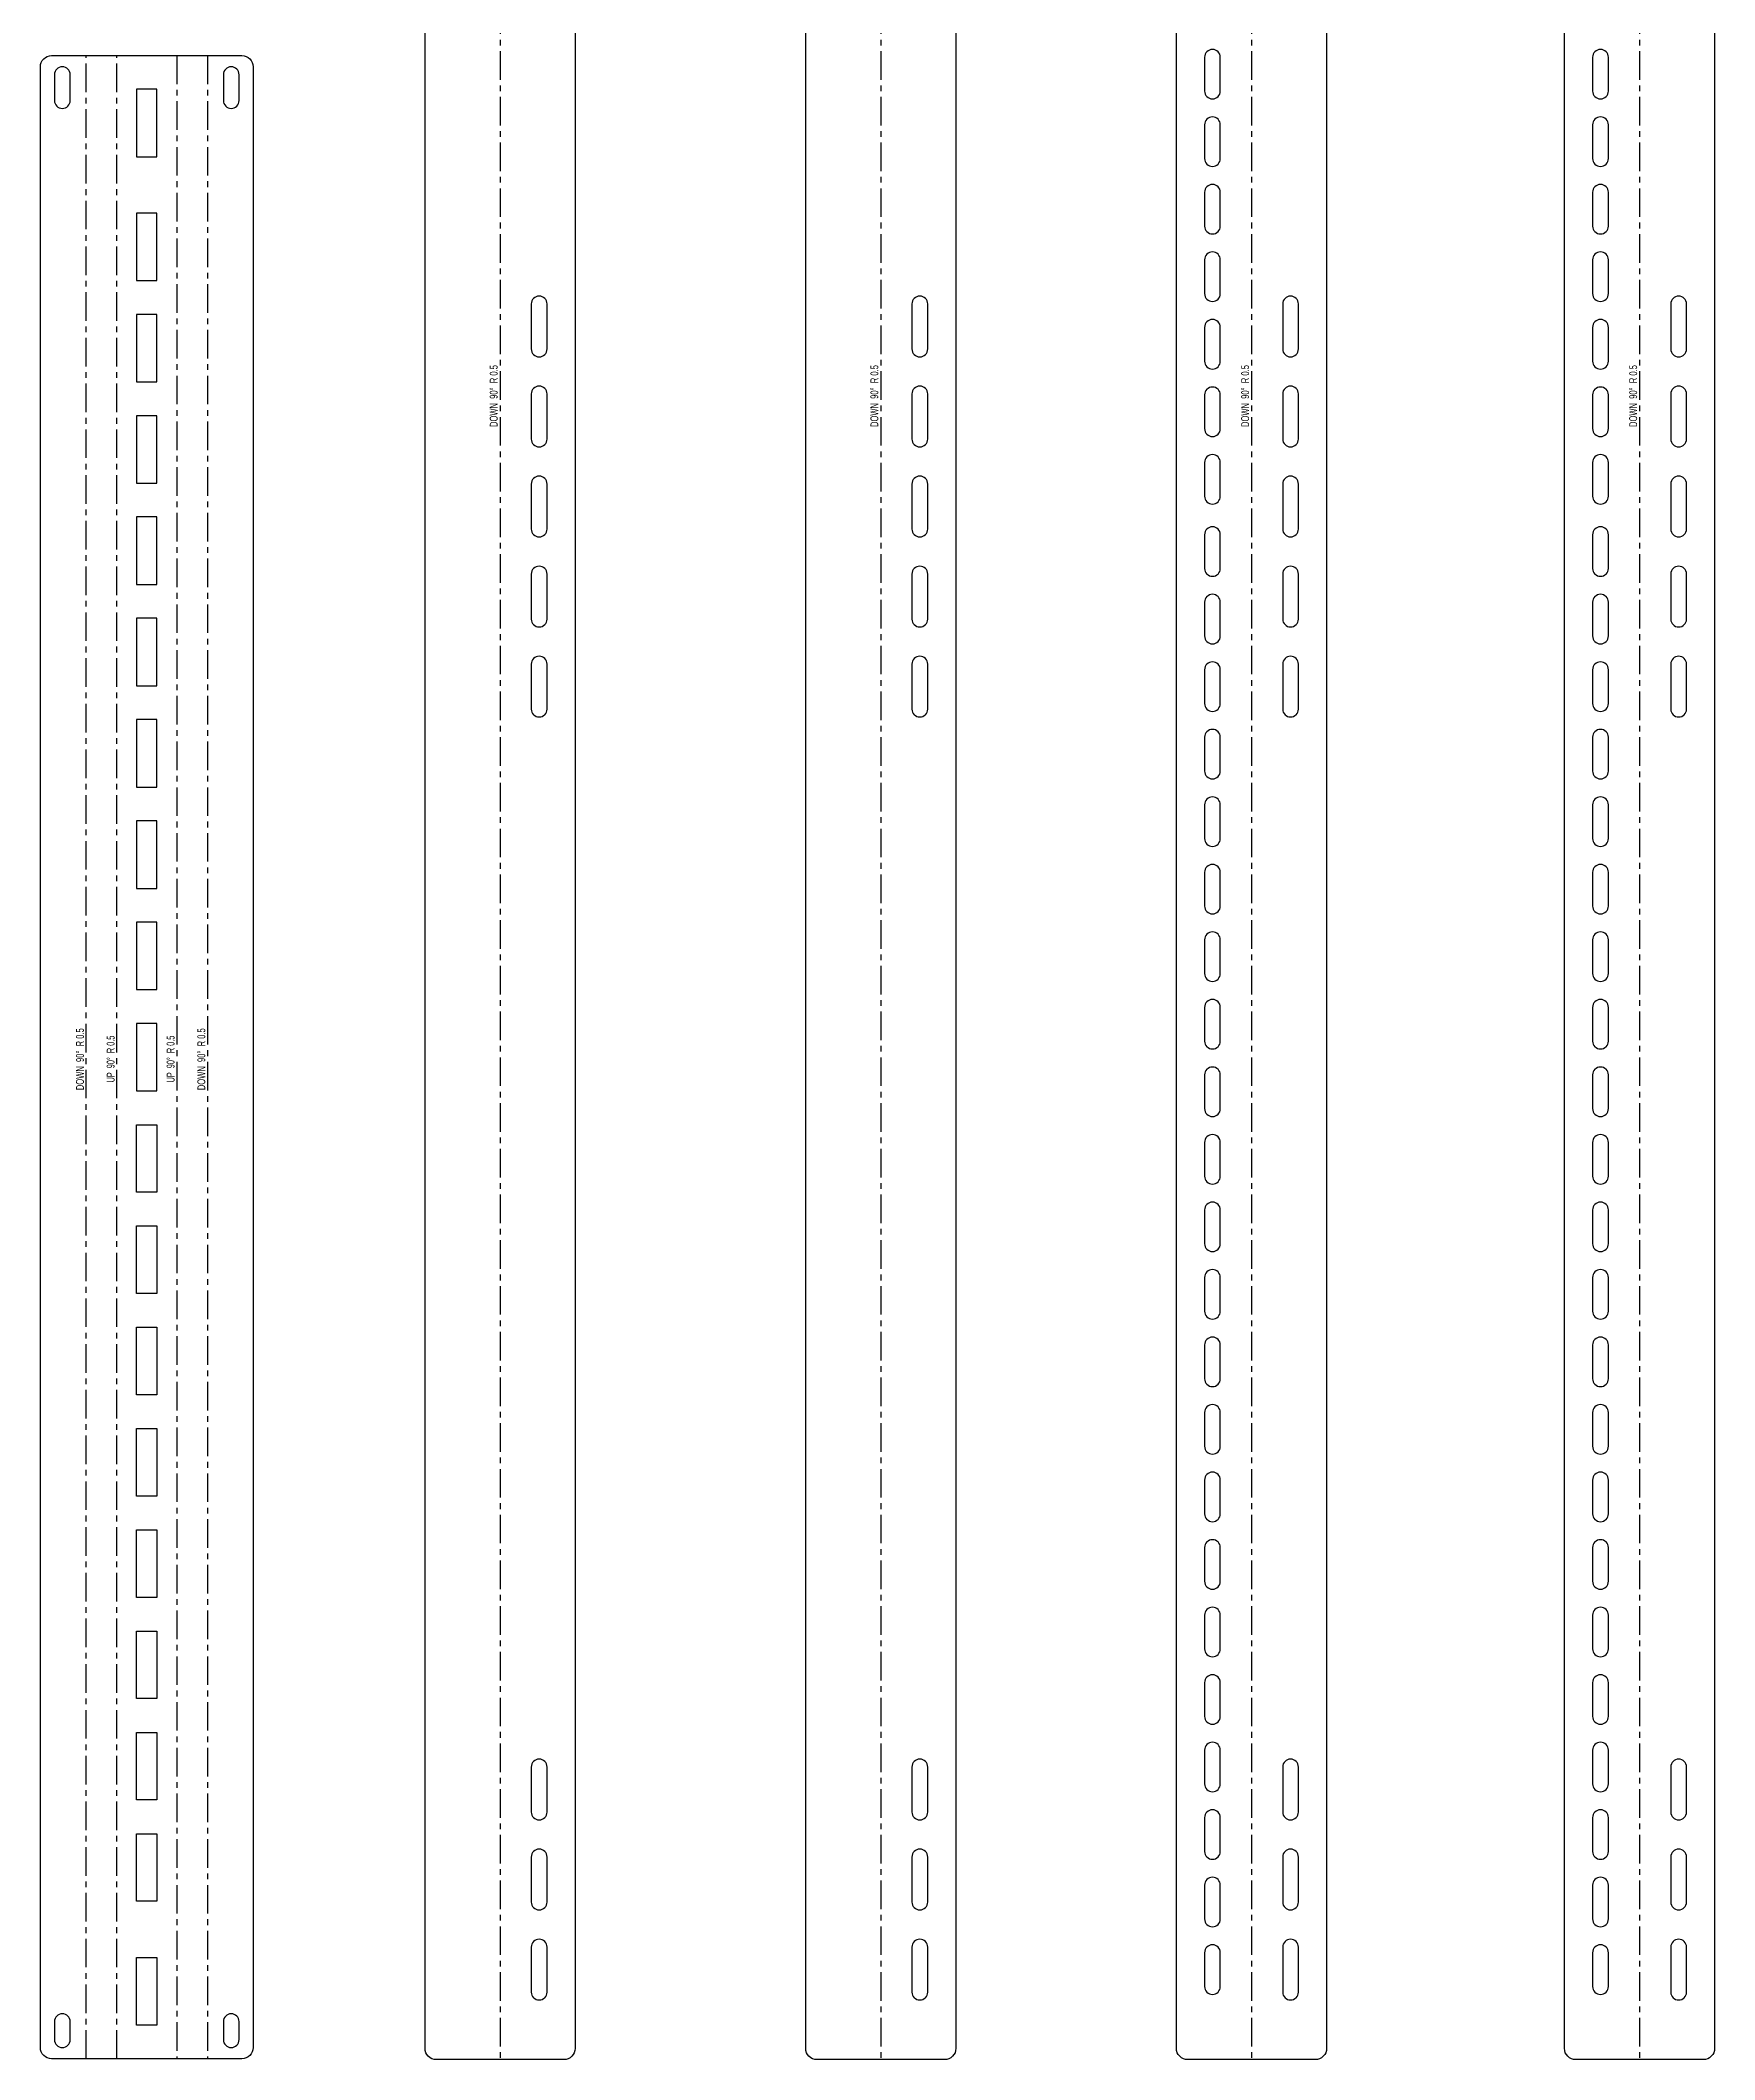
# Model space of a CAD drawing. Header units: inches. Extents: x 931 to 7871, y 712 to 4412.
# Drawn here: x 3522 to 4266, y 2564 to 3461 of the extents above; entities that cross this region are included whole.
import ezdxf

# ---------------------------------------------------------------- set-up
doc = ezdxf.new("R2010")
doc.units = ezdxf.units.IN
doc.header["$MEASUREMENT"] = 0
doc.linetypes.add('CENTERX2', pattern=[20.32, 12.7, -2.54, 2.54, -2.54])
doc.layers.add('BENDING', color=4, linetype='Continuous')
doc.styles.add('SLDTEXTSTYLE0', font='TXT', dxfattribs={"width": 0.660714})
doc.styles.add('SLDTEXTSTYLE1', font='TXT', dxfattribs={"width": 0.671875})

msp = doc.modelspace()

# ---------------------------------------------------------------- linework, layer by layer
at = {"color": 7, "linetype": 'Continuous', "lineweight": 25}
for points in [[(3692.94, 2568.98), (3692.94, 3938.98, -0.414214), (3697.94, 3943.98), (3754.67, 3943.98, -0.414214), (3759.67, 3938.98), (3759.67, 2568.98, -0.414214), (3754.67, 2563.98), (3697.94, 2563.98, -0.414214)], [(3862.11, 2568.98), (3862.11, 3938.98, -0.414214), (3867.11, 3943.98), (3923.84, 3943.98, -0.414214), (3928.84, 3938.98), (3928.84, 2568.98, -0.414214), (3923.84, 2563.98), (3867.11, 2563.98, -0.414214)], [(4026.86, 2568.98), (4026.86, 3938.98, -0.414214), (4031.86, 3943.98), (4088.59, 3943.98, -0.414214), (4093.59, 3938.98), (4093.59, 2568.98, -0.414214), (4088.59, 2563.98), (4031.86, 2563.98, -0.414214)], [(4199.3, 2568.98), (4199.3, 3938.98, -0.414214), (4204.3, 3943.98), (4261.03, 3943.98, -0.414214), (4266.03, 3938.98), (4266.03, 2568.98, -0.414214), (4261.03, 2563.98), (4204.3, 2563.98, -0.414214)], [(3527.01, 3454.35), (3611.58, 3454.35, -0.414214), (3616.58, 3449.35), (3616.58, 2569.35, -0.414214), (3611.58, 2564.35), (3527.01, 2564.35, -0.414214), (3522.01, 2569.35), (3522.01, 3449.35, -0.414214)], [(4046.36, 3453.58, 1), (4039.36, 3453.58), (4039.36, 3438.58, 1), (4046.36, 3438.58)], [(4218.8, 3453.58, 1), (4211.8, 3453.58), (4211.8, 3438.58, 1), (4218.8, 3438.58)], [(3528.26, 3434.35, 1), (3535.26, 3434.35), (3535.26, 3445.85, 1), (3528.26, 3445.85)], [(3603.33, 3434.35, 1), (3610.33, 3434.35), (3610.33, 3445.85, 1), (3603.33, 3445.85)], [(4046.36, 3423.58, 1), (4039.36, 3423.58), (4039.36, 3408.58, 1), (4046.36, 3408.58)], [(4218.8, 3423.58, 1), (4211.8, 3423.58), (4211.8, 3408.58, 1), (4218.8, 3408.58)], [(4046.36, 3393.58, 1), (4039.36, 3393.58), (4039.36, 3378.58, 1), (4046.36, 3378.58)], [(4218.8, 3393.58, 1), (4211.8, 3393.58), (4211.8, 3378.58, 1), (4218.8, 3378.58)], [(4046.36, 3363.58, 1), (4039.36, 3363.58), (4039.36, 3348.58, 1), (4046.36, 3348.58)], [(4218.8, 3363.58, 1), (4211.8, 3363.58), (4211.8, 3348.58, 1), (4218.8, 3348.58)], [(3747.17, 3343.98, 1), (3740.17, 3343.98), (3740.17, 3323.98, 1), (3747.17, 3323.98)], [(3916.34, 3343.98, 1), (3909.34, 3343.98), (3909.34, 3323.98, 1), (3916.34, 3323.98)], [(4081.09, 3343.98, 1), (4074.09, 3343.98), (4074.09, 3323.98, 1), (4081.09, 3323.98)], [(4253.53, 3343.98, 1), (4246.53, 3343.98), (4246.53, 3323.98, 1), (4253.53, 3323.98)], [(4046.36, 3333.58, 1), (4039.36, 3333.58), (4039.36, 3318.58, 1), (4046.36, 3318.58)], [(4218.8, 3333.58, 1), (4211.8, 3333.58), (4211.8, 3318.58, 1), (4218.8, 3318.58)], [(3747.17, 3303.98, 1), (3740.17, 3303.98), (3740.17, 3283.98, 1), (3747.17, 3283.98)], [(3916.34, 3303.98, 1), (3909.34, 3303.98), (3909.34, 3283.98, 1), (3916.34, 3283.98)], [(4046.36, 3303.58, 1), (4039.36, 3303.58), (4039.36, 3288.58, 1), (4046.36, 3288.58)], [(4081.09, 3303.98, 1), (4074.09, 3303.98), (4074.09, 3283.98, 1), (4081.09, 3283.98)], [(4218.8, 3303.58, 1), (4211.8, 3303.58), (4211.8, 3288.58, 1), (4218.8, 3288.58)], [(4253.53, 3303.98, 1), (4246.53, 3303.98), (4246.53, 3283.98, 1), (4253.53, 3283.98)], [(4046.36, 3273.58, 1), (4039.36, 3273.58), (4039.36, 3258.58, 1), (4046.36, 3258.58)], [(4218.8, 3273.58, 1), (4211.8, 3273.58), (4211.8, 3258.58, 1), (4218.8, 3258.58)], [(3747.17, 3263.98, 1), (3740.17, 3263.98), (3740.17, 3243.98, 1), (3747.17, 3243.98)], [(3916.34, 3263.98, 1), (3909.34, 3263.98), (3909.34, 3243.98, 1), (3916.34, 3243.98)], [(4081.09, 3263.98, 1), (4074.09, 3263.98), (4074.09, 3243.98, 1), (4081.09, 3243.98)], [(4253.53, 3263.98, 1), (4246.53, 3263.98), (4246.53, 3243.98, 1), (4253.53, 3243.98)], [(4046.36, 3241.48, 1), (4039.36, 3241.48), (4039.36, 3226.48, 1), (4046.36, 3226.48)], [(4218.8, 3241.48, 1), (4211.8, 3241.48), (4211.8, 3226.48, 1), (4218.8, 3226.48)], [(3747.17, 3223.98, 1), (3740.17, 3223.98), (3740.17, 3203.98, 1), (3747.17, 3203.98)], [(3916.34, 3223.98, 1), (3909.34, 3223.98), (3909.34, 3203.98, 1), (3916.34, 3203.98)], [(4081.09, 3223.98, 1), (4074.09, 3223.98), (4074.09, 3203.98, 1), (4081.09, 3203.98)], [(4253.53, 3223.98, 1), (4246.53, 3223.98), (4246.53, 3203.98, 1), (4253.53, 3203.98)], [(4046.36, 3211.48, 1), (4039.36, 3211.48), (4039.36, 3196.48, 1), (4046.36, 3196.48)], [(4218.8, 3211.48, 1), (4211.8, 3211.48), (4211.8, 3196.48, 1), (4218.8, 3196.48)], [(3747.17, 3183.98, 1), (3740.17, 3183.98), (3740.17, 3163.98, 1), (3747.17, 3163.98)], [(3916.34, 3183.98, 1), (3909.34, 3183.98), (3909.34, 3163.98, 1), (3916.34, 3163.98)], [(4046.36, 3181.48, 1), (4039.36, 3181.48), (4039.36, 3166.48, 1), (4046.36, 3166.48)], [(4081.09, 3183.98, 1), (4074.09, 3183.98), (4074.09, 3163.98, 1), (4081.09, 3163.98)], [(4218.8, 3181.48, 1), (4211.8, 3181.48), (4211.8, 3166.48, 1), (4218.8, 3166.48)], [(4253.53, 3183.98, 1), (4246.53, 3183.98), (4246.53, 3163.98, 1), (4253.53, 3163.98)], [(4046.36, 3151.48, 1), (4039.36, 3151.48), (4039.36, 3136.48, 1), (4046.36, 3136.48)], [(4218.8, 3151.48, 1), (4211.8, 3151.48), (4211.8, 3136.48, 1), (4218.8, 3136.48)], [(4046.36, 3121.48, 1), (4039.36, 3121.48), (4039.36, 3106.48, 1), (4046.36, 3106.48)], [(4218.8, 3121.48, 1), (4211.8, 3121.48), (4211.8, 3106.48, 1), (4218.8, 3106.48)], [(4046.36, 3091.48, 1), (4039.36, 3091.48), (4039.36, 3076.48, 1), (4046.36, 3076.48)], [(4218.8, 3091.48, 1), (4211.8, 3091.48), (4211.8, 3076.48, 1), (4218.8, 3076.48)], [(4046.36, 3061.48, 1), (4039.36, 3061.48), (4039.36, 3046.48, 1), (4046.36, 3046.48)], [(4218.8, 3061.48, 1), (4211.8, 3061.48), (4211.8, 3046.48, 1), (4218.8, 3046.48)], [(4046.36, 3031.48, 1), (4039.36, 3031.48), (4039.36, 3016.48, 1), (4046.36, 3016.48)], [(4218.8, 3031.48, 1), (4211.8, 3031.48), (4211.8, 3016.48, 1), (4218.8, 3016.48)], [(4046.36, 3001.48, 1), (4039.36, 3001.48), (4039.36, 2986.48, 1), (4046.36, 2986.48)], [(4218.8, 3001.48, 1), (4211.8, 3001.48), (4211.8, 2986.48, 1), (4218.8, 2986.48)], [(4046.36, 2971.48, 1), (4039.36, 2971.48), (4039.36, 2956.48, 1), (4046.36, 2956.48)], [(4218.8, 2971.48, 1), (4211.8, 2971.48), (4211.8, 2956.48, 1), (4218.8, 2956.48)], [(4046.36, 2941.48, 1), (4039.36, 2941.48), (4039.36, 2926.48, 1), (4046.36, 2926.48)], [(4218.8, 2941.48, 1), (4211.8, 2941.48), (4211.8, 2926.48, 1), (4218.8, 2926.48)], [(4046.36, 2911.48, 1), (4039.36, 2911.48), (4039.36, 2896.48, 1), (4046.36, 2896.48)], [(4218.8, 2911.48, 1), (4211.8, 2911.48), (4211.8, 2896.48, 1), (4218.8, 2896.48)], [(4046.36, 2881.48, 1), (4039.36, 2881.48), (4039.36, 2866.48, 1), (4046.36, 2866.48)], [(4218.8, 2881.48, 1), (4211.8, 2881.48), (4211.8, 2866.48, 1), (4218.8, 2866.48)], [(4046.36, 2851.48, 1), (4039.36, 2851.48), (4039.36, 2836.48, 1), (4046.36, 2836.48)], [(4218.8, 2851.48, 1), (4211.8, 2851.48), (4211.8, 2836.48, 1), (4218.8, 2836.48)], [(4046.36, 2821.48, 1), (4039.36, 2821.48), (4039.36, 2806.48, 1), (4046.36, 2806.48)], [(4218.8, 2821.48, 1), (4211.8, 2821.48), (4211.8, 2806.48, 1), (4218.8, 2806.48)], [(4046.36, 2791.48, 1), (4039.36, 2791.48), (4039.36, 2776.48, 1), (4046.36, 2776.48)], [(4218.8, 2791.48, 1), (4211.8, 2791.48), (4211.8, 2776.48, 1), (4218.8, 2776.48)], [(4046.36, 2761.48, 1), (4039.36, 2761.48), (4039.36, 2746.48, 1), (4046.36, 2746.48)], [(4218.8, 2761.48, 1), (4211.8, 2761.48), (4211.8, 2746.48, 1), (4218.8, 2746.48)], [(4046.36, 2731.48, 1), (4039.36, 2731.48), (4039.36, 2716.48, 1), (4046.36, 2716.48)], [(4218.8, 2731.48, 1), (4211.8, 2731.48), (4211.8, 2716.48, 1), (4218.8, 2716.48)], [(4046.36, 2701.48, 1), (4039.36, 2701.48), (4039.36, 2686.48, 1), (4046.36, 2686.48)], [(4218.8, 2701.48, 1), (4211.8, 2701.48), (4211.8, 2686.48, 1), (4218.8, 2686.48)], [(3740.17, 2673.98, 1), (3747.17, 2673.98), (3747.17, 2693.98, 1), (3740.17, 2693.98)], [(3909.34, 2673.98, 1), (3916.34, 2673.98), (3916.34, 2693.98, 1), (3909.34, 2693.98)], [(4074.09, 2673.98, 1), (4081.09, 2673.98), (4081.09, 2693.98, 1), (4074.09, 2693.98)], [(4246.53, 2673.98, 1), (4253.53, 2673.98), (4253.53, 2693.98, 1), (4246.53, 2693.98)], [(4046.36, 2671.48, 1), (4039.36, 2671.48), (4039.36, 2656.48, 1), (4046.36, 2656.48)], [(4218.8, 2671.48, 1), (4211.8, 2671.48), (4211.8, 2656.48, 1), (4218.8, 2656.48)], [(3740.17, 2633.98, 1), (3747.17, 2633.98), (3747.17, 2653.98, 1), (3740.17, 2653.98)], [(3909.34, 2633.98, 1), (3916.34, 2633.98), (3916.34, 2653.98, 1), (3909.34, 2653.98)], [(4074.09, 2633.98, 1), (4081.09, 2633.98), (4081.09, 2653.98, 1), (4074.09, 2653.98)], [(4246.53, 2633.98, 1), (4253.53, 2633.98), (4253.53, 2653.98, 1), (4246.53, 2653.98)], [(4046.36, 2641.48, 1), (4039.36, 2641.48), (4039.36, 2626.48, 1), (4046.36, 2626.48)], [(4218.8, 2641.48, 1), (4211.8, 2641.48), (4211.8, 2626.48, 1), (4218.8, 2626.48)], [(3740.17, 2593.98, 1), (3747.17, 2593.98), (3747.17, 2613.98, 1), (3740.17, 2613.98)], [(3909.34, 2593.98, 1), (3916.34, 2593.98), (3916.34, 2613.98, 1), (3909.34, 2613.98)], [(4046.36, 2611.48, 1), (4039.36, 2611.48), (4039.36, 2596.48, 1), (4046.36, 2596.48)], [(4074.09, 2593.98, 1), (4081.09, 2593.98), (4081.09, 2613.98, 1), (4074.09, 2613.98)], [(4218.8, 2611.48, 1), (4211.8, 2611.48), (4211.8, 2596.48, 1), (4218.8, 2596.48)], [(4246.53, 2593.98, 1), (4253.53, 2593.98), (4253.53, 2613.98, 1), (4246.53, 2613.98)], [(3528.26, 2572.85, 1), (3535.26, 2572.85), (3535.26, 2580.85, 1), (3528.26, 2580.85)], [(3603.33, 2572.85, 1), (3610.33, 2572.85), (3610.33, 2580.85, 1), (3603.33, 2580.85)]]:
    msp.add_lwpolyline(points, format="xyb", close=True, dxfattribs=at)
for points in [[(3564.79, 3409.35), (3573.79, 3409.35), (3573.79, 3439.35), (3564.79, 3439.35)], [(3564.79, 3354.35), (3573.79, 3354.35), (3573.79, 3384.35), (3564.79, 3384.35)], [(3564.79, 3309.35), (3573.79, 3309.35), (3573.79, 3339.35), (3564.79, 3339.35)], [(3564.79, 3264.35), (3573.79, 3264.35), (3573.79, 3294.35), (3564.79, 3294.35)], [(3564.79, 3219.35), (3573.79, 3219.35), (3573.79, 3249.35), (3564.79, 3249.35)], [(3564.79, 3174.35), (3573.79, 3174.35), (3573.79, 3204.35), (3564.79, 3204.35)], [(3564.79, 3129.35), (3573.79, 3129.35), (3573.79, 3159.35), (3564.79, 3159.35)], [(3564.79, 3084.35), (3573.79, 3084.35), (3573.79, 3114.35), (3564.79, 3114.35)], [(3564.79, 3039.35), (3573.79, 3039.35), (3573.79, 3069.35), (3564.79, 3069.35)], [(3564.79, 2994.35), (3573.79, 2994.35), (3573.79, 3024.35), (3564.79, 3024.35)], [(3564.79, 2979.35), (3573.79, 2979.35), (3573.79, 2949.35), (3564.79, 2949.35)], [(3564.79, 2934.35), (3573.79, 2934.35), (3573.79, 2904.35), (3564.79, 2904.35)], [(3564.79, 2889.35), (3573.79, 2889.35), (3573.79, 2859.35), (3564.79, 2859.35)], [(3564.79, 2844.35), (3573.79, 2844.35), (3573.79, 2814.35), (3564.79, 2814.35)], [(3564.79, 2799.35), (3573.79, 2799.35), (3573.79, 2769.35), (3564.79, 2769.35)], [(3564.79, 2754.35), (3573.79, 2754.35), (3573.79, 2724.35), (3564.79, 2724.35)], [(3564.79, 2709.35), (3573.79, 2709.35), (3573.79, 2679.35), (3564.79, 2679.35)], [(3564.79, 2664.35), (3573.79, 2664.35), (3573.79, 2634.35), (3564.79, 2634.35)], [(3564.79, 2609.35), (3573.79, 2609.35), (3573.79, 2579.35), (3564.79, 2579.35)]]:
    msp.add_lwpolyline(points, close=True, dxfattribs=at)
at = {"layer": 'BENDING', "linetype": 'CENTERX2'}
for p, q in [((3726.31, 3943.98), (3726.31, 2563.98)), ((3895.47, 3943.98), (3895.47, 2563.98)), ((4060.23, 3943.98), (4060.23, 2563.98)), ((4232.67, 3943.98), (4232.67, 2563.98)), ((3542.33, 2564.35), (3542.33, 3454.35)), ((3555.97, 2564.35), (3555.97, 3454.35)), ((3582.62, 3454.35), (3582.62, 2564.35)), ((3596.26, 3454.35), (3596.26, 2564.35))]:
    msp.add_line(p, q, dxfattribs=at)

# ---------------------------------------------------------------- texts
at = {"layer": 'BENDING', "linetype": 'CENTERX2', "char_height": 3.5, "attachment_point": 2, "rotation": 90}
for s, insert, style in [('DOWN  90°  R 0.5', (3721.71, 3303.07), 'SLDTEXTSTYLE0'), ('DOWN  90°  R 0.5', (3890.87, 3303.07), 'SLDTEXTSTYLE0'), ('DOWN  90°  R 0.5', (4055.63, 3303.07), 'SLDTEXTSTYLE0'), ('DOWN  90°  R 0.5', (4228.07, 3303.07), 'SLDTEXTSTYLE0'), ('DOWN  90°  R 0.5', (3537.84, 3008.44), 'SLDTEXTSTYLE0'), ('UP  90°  R 0.5', (3551.49, 3008.51), 'SLDTEXTSTYLE1'), ('UP  90°  R 0.5', (3578.13, 3008.51), 'SLDTEXTSTYLE1'), ('DOWN  90°  R 0.5', (3591.78, 3008.44), 'SLDTEXTSTYLE0')]:
    msp.add_mtext(s, dxfattribs=dict(at, insert=insert, style=style))

doc.saveas('drawing.dxf')
